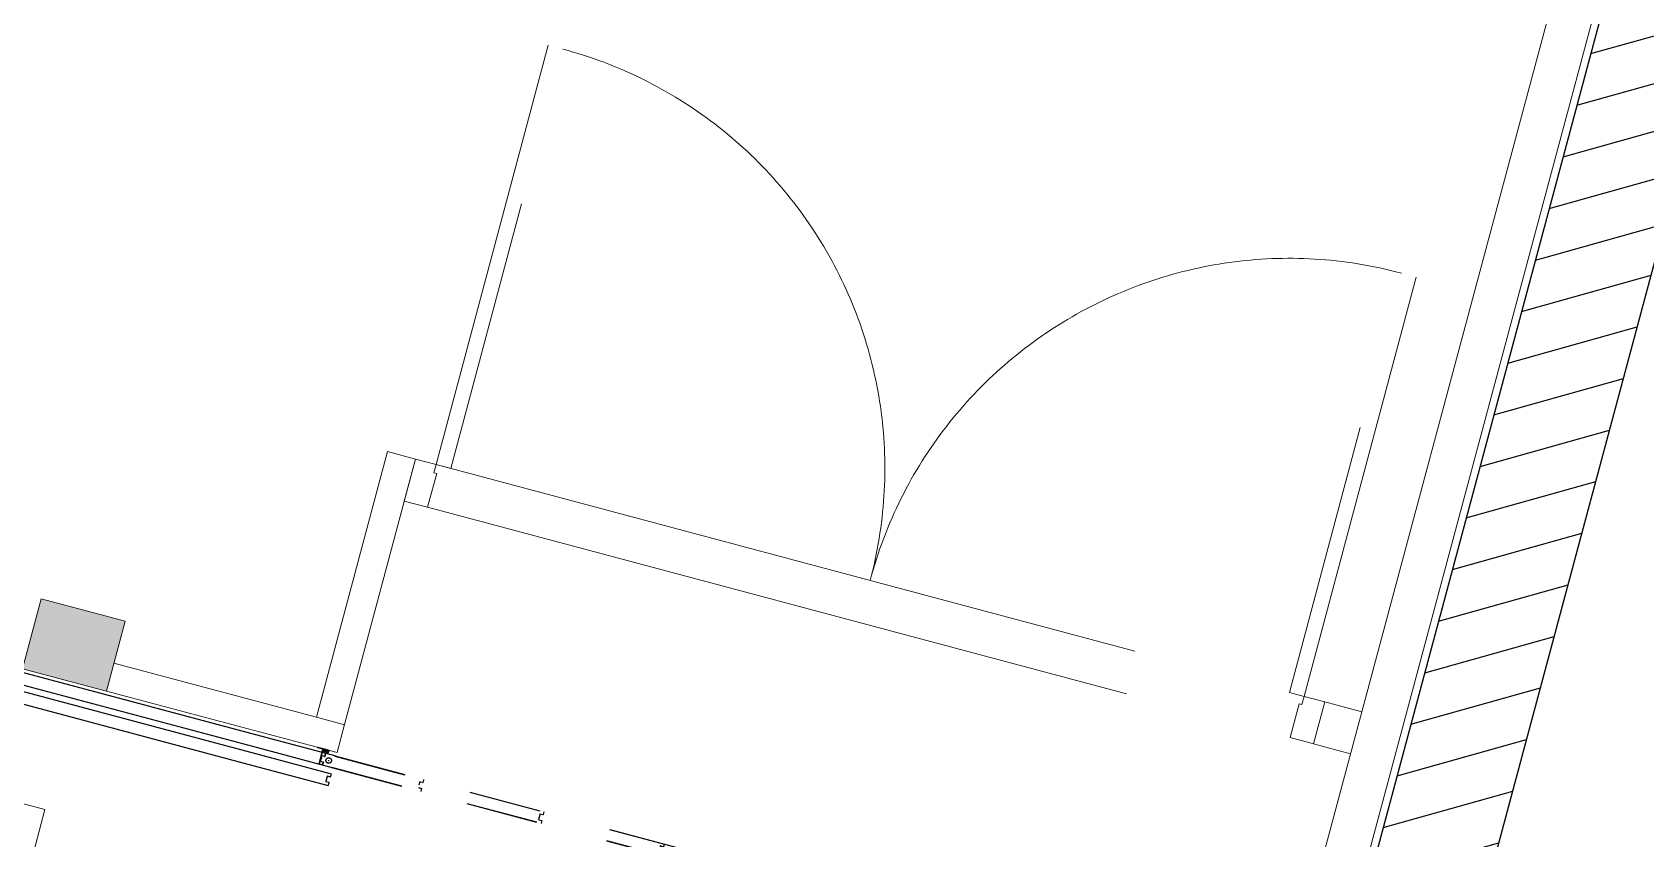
# Model space of a CAD drawing. Header units: centimetres. Extents: x 139057 to 200038, y 34824 to 80516.
# Drawn here: x 170854 to 171970, y 72076 to 72633 of the extents above; entities that cross this region are included whole.
import ezdxf

# ---------------------------------------------------------------- set-up
doc = ezdxf.new("R2010")
doc.units = ezdxf.units.CM
doc.header["$LTSCALE"] = 100
doc.linetypes.add('HIDDEN', pattern=[0.5, 0.25, -0.25])
doc.layers.get('0').update_dxf_attribs({"lineweight": 0})
for name, color, linetype, lineweight in [('410_STRUTTURE_001-AM_0', 7, 'Continuous', 0), ('430_TAVOLATI_001-AM_0', 3, 'Continuous', 0), ('441_SERRAMENTI_001-AM_0', 1, 'Continuous', 0)]:
    doc.layers.add(name, color=color, linetype=linetype, lineweight=lineweight)
doc.layers.add('A-SI-PORTONI TF', color=1, linetype='Continuous')
doc.layers.add('CR_RILIEVO PARATIA', color=5, linetype='Continuous')

# ---------------------------------------------------------------- blocks, each defined once
blk = doc.blocks.new('TF104')
h = blk.add_hatch()
h.set_pattern_fill('ANSI33', color=256, scale=4, angle=30.60900000066208, style=0)
h.set_pattern_definition([(44.99999982035908, (-12401.51342218369, -96817.27134364843), (17.96051218582625, -17.96051229845036), []), (44.99999982035908, (-12401.51342212968, -96799.31082364917), (17.96051218582625, -17.96051229845036), [12.7, -6.349999999999999])])
edge = h.paths.add_edge_path()
edge.add_ellipse((-123.4999999925494, -1.99999962747097), major_axis=(0.2485377399899772, 0.9686222156011459), ratio=0.9999999995118427, start_angle=14.390999999889289, end_angle=104.3909997483799, ccw=False)
edge.add_line((-123.4999999906868, -0.9999996274709702), (-1.999999989570753, -1.00000000997057))
edge.add_ellipse((-1.99999999627471, -2), major_axis=(-0.9686222134140634, 0.2485377394287962), ratio=0.9999999960121664, start_angle=194.3909997557785, end_angle=284.3909997207897, ccw=False)
edge.add_line((-0.9999999925494194, -2.000000007450581), (-1.000000552862133, -180.4796638643469))
edge.add_line((-1.000000553205609, -180.4796638637781), (-124.0000005534409, -180.4796634766683))
edge.add_ellipse((-124.0000005494803, -179.9796634763479), major_axis=(-0.4843111075129725, 0.1242688699211936), ratio=0.9999999900652013, start_angle=14.39099947040171, end_angle=104.39099942140041, ccw=False)
edge.add_line((-124.5000005532056, -179.9796634763479), (-124.49999999455, -1.999999621393414))
at = {"ltscale": 150}
for p, q in [((-185.2455224879086, 9848.013808444142), (-235.245522486046, 9848.013808593154)), ((-235.245522486046, 9848.013808593154), (-235.2455225624144, 9823.013808593154)), ((-235.2455225624144, 9823.013808593154), (-235.2455305084586, 7039.486448399723)), ((-235.2455225624144, 9823.013808593154), (-215.731883475557, 9823.013808541)), ((-235.2455225624144, 9823.013808593154), (-225.2455225605518, 9823.013808570802)), ((-133.362461540848, 9850.01380828023), (-235.2055725194514, 9850.013808593154)), ((-235.2055725194514, 9850.013808593154), (-235.205572526902, 9848.013808600605)), ((-134.3624615520239, 9848.01380828023), (-235.205572526902, 9848.013808600605)), ((-185.2455224879086, 9847.013808444142), (-234.2455224897712, 9847.013808593154)), ((-234.2455224897712, 9847.013808593154), (-234.2455225586891, 9824.013808593154)), ((-234.2455225586891, 9824.013808593154), (-225.2455225624144, 9824.013808563352)), ((-225.2455225605518, 9823.013808570802), (-225.2455225624144, 9824.013808563352)), ((-214.7318834718317, 9824.01380853355), (-214.7318834029138, 9845.801896698773)), ((-176.1735020559281, 9846.801896579564), (-213.7318833973259, 9846.801896683872)), ((-178.9526927303523, 9846.801896587014), (-210.952692726627, 9846.801896676421)), ((-185.2455224879086, 9848.013808444142), (-185.2455224879086, 9847.013808444142)), ((-175.1735021229833, 9824.01380840689), (-175.1735020559281, 9845.801896572113)), ((-174.1735021285713, 9823.01380840689), (-153.2455225642771, 9823.013808339834)), ((-153.2455305047333, 7039.48671040684), (-153.2455225642771, 9823.013808339834)), ((-133.3624615520239, 9847.01380828023), (-133.3624616358429, 9820.01380828023)), ((-131.3624616358429, 9820.013808272779), (-133.3624616358429, 9820.01380828023)), ((-131.3624615520239, 9848.013808272779), (-131.3624616358429, 9820.013808272779)), ((-58.24552248604596, 9848.013808041811), (-108.245522486046, 9848.013808205724)), ((-108.245522486046, 9848.013808205724), (-108.2455225642771, 9823.013808198273)), ((-108.2455225642771, 9823.013808198273), (-108.2455305028707, 7039.486854195595)), ((-108.2455225642771, 9823.013808198273), (-88.73188347369432, 9823.013808138669)), ((-108.2455225642771, 9823.013808198273), (-98.24552256055176, 9823.01380816847)), ((-108.2055725231767, 9850.013808205724), (-108.205572526902, 9848.013808198273)), ((-6.362461542710662, 9850.013807877898), (-108.2055725231767, 9850.013808205724)), ((-7.362461550161242, 9848.013807885349), (-108.205572526902, 9848.013808198273)), ((-58.24552248418331, 9847.013808041811), (-107.2455224879086, 9847.013808190823)), ((-107.2455224879086, 9847.013808190823), (-107.2455225586891, 9824.013808190823)), ((-107.2455225586891, 9824.013808190823), (-98.24552256055176, 9824.01380816847)), ((-98.24552256055176, 9823.01380816847), (-98.24552256055176, 9824.01380816847)), ((-87.73188346996903, 9824.013808131218), (-87.73188340291381, 9845.801896296442)), ((-49.17350205406547, 9846.801896177232), (-86.73188340291381, 9846.801896296442)), ((-51.95269272848964, 9846.801896184683), (-83.95269272848964, 9846.80189628154)), ((-58.24552248604596, 9848.013808041811), (-58.24552248418331, 9847.013808041811)), ((-48.17350212670863, 9824.013808012009), (-48.17350205779076, 9845.801896169782)), ((-47.17350212484598, 9823.013808004558), (-26.24552256241441, 9823.013807944953)), ((-26.24553050473332, 7039.487116210163), (-26.24552256241441, 9823.013807944953)), ((-6.362461553886533, 9847.013807877898), (-6.36246163956821, 9820.013807877898)), ((-4.362461633980274, 9820.013807870448), (-6.36246163956821, 9820.013807877898)), ((-4.362461550161242, 9848.013807877898), (-4.362461633980274, 9820.013807870448)), ((-235.2455305084586, 7039.486448399723), (-235.2455321978778, 6500.00480915606)), ((-153.2455321941525, 6500.00480889529), (-153.2455305047333, 7039.48671040684)), ((-108.2455305028707, 7039.486854195595), (-108.2455321978778, 6500.004808753729)), ((-26.24553219601512, 6500.004808492959), (-26.24553050473332, 7039.487116210163)), ((-235.2455321978778, 6500.00480915606), (-215.7318931054324, 6500.004809089005)), ((-214.7318931054324, 6501.004809081554), (-214.7318930383772, 6522.792897246778)), ((-176.1735116858035, 6523.792897127569), (-213.7318930346519, 6523.792897246778)), ((-178.8914443347603, 6523.792897135019), (-211.0139603856951, 6523.792897239327)), ((-178.9527023602277, 6523.792897135019), (-210.9527023602277, 6523.792897231877)), ((-175.1735117584467, 6501.004808962345), (-175.1735116913915, 6522.792897120118)), ((-174.1735117584467, 6500.004808954895), (-153.2455321941525, 6500.00480889529))]:
    blk.add_line(p, q, dxfattribs=at)
for p, q in [((-57.10468677431345, 6600.371848769486), (-107.1046867724508, 6600.371848925948)), ((-107.1046867724508, 6600.371848925948), (-107.1046868544072, 6575.371848925948)), ((-107.0647368095815, 6602.371848925948), (-107.0647368170321, 6600.371848925948)), ((-57.10468677803874, 6599.371848769486), (-106.1046867780387, 6599.371848925948)), ((-106.1046867780387, 6599.371848925948), (-106.1046868506819, 6576.371848925948)), ((-88.27920676022768, 6597.371848866343), (-88.2792068310082, 6575.371848866343)), ((-87.47920676134527, 6597.571848869324), (-87.47920682840049, 6575.571848861873)), ((-74.0792067591101, 6597.57184882462), (-87.47920676134527, 6597.571848869324)), ((-73.2792067527771, 6598.37184882164), (-87.27920675650239, 6598.371848858893)), ((-74.07920676283538, 6596.17184882611), (-74.0792067591101, 6597.57184882462)), ((-74.07920676283538, 6596.17184882611), (-61.27920676395297, 6596.171848781407)), ((-74.04553189687431, 6595.360708206892), (-74.04553189314902, 6596.760708212852)), ((-73.95109423995018, 6595.37184882164), (-61.15109423734248, 6595.371848784387)), ((-73.27920675650239, 6597.77184882015), (-73.2792067527771, 6598.37184882164)), ((-73.27920675650239, 6597.77184882015), (-73.27920676395297, 6596.97184882313)), ((-61.27920676022768, 6596.971848785877), (-73.27920676395297, 6596.97184882313)), ((-73.27920676395297, 6596.17184881866), (-61.27920676395297, 6596.171848781407)), ((-73.27920676767826, 6595.37184882164), (-60.4792067669332, 6595.371848776937)), ((-60.4792067669332, 6595.371848776937), (-73.27920676767826, 6595.37184882164)), ((-73.2455318942666, 6596.17184882611), (-73.24553189054132, 6596.77184882015)), ((-73.2455318942666, 6596.17184882611), (-73.2455318942666, 6595.371848814189)), ((-61.27920675650239, 6597.571848779917), (-47.27920675836504, 6597.571848735213)), ((-61.27920676022768, 6596.971848785877), (-61.27920675650239, 6597.571848779917)), ((-61.27920676022768, 6596.971848785877), (-61.27920676395297, 6596.171848781407)), ((-61.27920676022768, 6596.971848785877), (-61.27920676395297, 6596.171848781407)), ((-61.2455318979919, 6595.371848784387), (-61.24553189426661, 6595.971848778427)), ((-60.47920676320791, 6596.771848782897), (-47.07920676097274, 6596.771848738194)), ((-60.4792067669332, 6595.371848776937), (-60.47920676320791, 6596.771848782897)), ((-47.07920676097274, 6596.771848738194), (-47.07920683175325, 6574.771848738194)), ((-46.27920676209033, 6596.571848735213), (-46.27920683287084, 6574.571848735213)), ((-88.2792068310082, 6575.371848866343), (-107.4792068284005, 6575.371848925948)), ((-88.47920683026314, 6574.571848861873), (-107.2792068310082, 6574.571848928928)), ((-107.1046868544072, 6575.371848925948), (-97.10468685440719, 6575.371848896146)), ((-106.1046868506819, 6576.371848925948), (-97.10468685440719, 6576.371848896146)), ((-97.10468685440719, 6575.371848896146), (-97.10468685440719, 6576.371848896146)), ((-46.27920683287084, 6574.571848735213), (-27.07920682989061, 6574.571848675609)), ((-46.07920682989061, 6573.771848730743), (-27.27920683473349, 6573.771848678589)), ((-88.21186114102602, 5033.810222581029), (-88.21186121180654, 5012.010222584009)), ((-47.27921087667346, 5034.810222446918), (-87.21186113916337, 5034.810222573578)), ((-46.27921087853611, 5033.810222454369), (-46.27921094931662, 5012.010222449899)), ((-89.21186121553183, 5011.010222584009), (-107.4455360826105, 5011.010222643614)), ((-45.27921095117927, 5011.010222442448), (-27.04553608223796, 5011.010222390294)), ((-89.21186390891671, 4151.010222584009), (-107.4455387759954, 4151.010222643614)), ((-88.21186384186149, 4173.810222581029), (-88.21186390891671, 4152.010222576559)), ((-47.27921357750893, 4174.810222454369), (-87.21186383627355, 4174.810222573578)), ((-46.27921357564628, 4173.810222446918), (-46.27921364270151, 4152.010222449899)), ((-45.27921365201473, 4151.010222449899), (-27.04553878121078, 4151.010222390294)), ((-0.999999986961484, -7.450580596923828e-09), (-124.4999999869615, 3.799796104431152e-07)), ((-124.4999999869615, 3.799796104431152e-07), (-120.4999999869615, 3.650784492492676e-07)), ((-264.8962900545448, -38.15133758634329), (-264.896290499717, -179.4796630367637)), ((-263.8962900508195, -37.15133758634329), (-241.7962900530547, -37.15133765339851)), ((-263.8962900582701, -38.65133758634329), (-263.8962904959917, -178.9796630442142)), ((-263.8719722945243, -39.73150645941496), (-263.8719723429531, -55.23150645941496)), ((-262.3719723429531, -55.23150646686554), (-263.8719723429531, -55.23150645941496)), ((-263.3962900526822, -38.15133758634329), (-241.7962900530547, -38.15133765339851)), ((-241.2719722893089, -38.23150652647018), (-262.371972290799, -38.23150645941496)), ((-262.371972296387, -40.73150645941496), (-262.3719723429531, -55.23150646686554)), ((-242.2719722930342, -39.73150652647018), (-261.3719722945243, -39.73150646686554)), ((-257.8962900526822, -37.15133760124445), (-257.8962900526822, -38.15133760869503)), ((-254.3719722889364, -38.23150648921728), (-254.371972296387, -39.7315064817667)), ((-251.371972290799, -38.23150649666786), (-251.3719722982496, -39.73150649666786)), ((-245.8962900489569, -37.15133764594793), (-245.8962900564075, -38.15133764594793)), ((-241.7962900530547, -37.15133765339851), (-241.7962900530547, -38.15133765339851)), ((-241.2719722967595, -40.73150652647018), (-241.2719724159688, -77.7659420967102)), ((-240.8290406987071, -79.76007734239101), (-128.8744846377522, -79.7600776925683)), ((-240.8290406987071, -79.76007734239101), (-240.8290407061577, -81.76007734239101)), ((-240.8290407061577, -81.76007734239101), (-129.874484648928, -81.76007768511772)), ((-239.7719722930342, -39.73150653392076), (-239.7719724122435, -77.2659420967102)), ((-239.2719724196941, -79.7659420967102), (-212.2719724215567, -79.76594218611717)), ((-238.7719724103808, -78.2659420967102), (-212.7719724178314, -78.26594217866659)), ((-211.7719724141061, -77.26594218611717), (-211.7476187422872, -53.92030716687441)), ((-210.2719724141061, -77.76594218611717), (-210.2476187422872, -54.42030717432499)), ((-177.6251026839018, -51.92030727863312), (-209.7476187311113, -51.92030717432499)), ((-177.6863607093692, -51.92030727863312), (-209.6863607093692, -51.92030717432499)), ((-178.1251026876271, -53.42030727118254), (-209.2476187385619, -53.42030717432499)), ((-177.2165203075856, -77.7659422904253), (-177.1251026913524, -54.42030727863312)), ((-175.7165203038603, -77.2659422904253), (-175.6251026876271, -53.9203072860837)), ((-148.2165203113109, -79.76594237983227), (-175.2165203113109, -79.76594229787588)), ((-148.7165203094482, -78.26594237983227), (-174.7165203038603, -78.26594230532646)), ((-147.716520184651, -39.73150682449341), (-147.716520305723, -77.26594237983227)), ((-146.216520184651, -38.23150682449341), (-129.3744845092297, -38.23150688409805)), ((-146.216520190239, -40.73150682449341), (-146.216520305723, -77.76594238728285)), ((-145.2165201883763, -39.73150682449341), (-128.374484512955, -39.73150688409805)), ((-128.874484648928, -82.7600776925683), (-128.8744849450886, -175.7884031459689)), ((-126.8744844328612, -13.0315068885684), (-128.3744844328612, -13.03150688111782)), ((-128.3744845055044, -37.23150688409805), (-128.3744844328612, -13.03150688111782)), ((-126.8744844440371, -17.03150689601898), (-128.3744844458997, -17.03150688111782)), ((-126.8744844999164, -34.73150689154863), (-128.3744844999164, -34.73150688409805)), ((-126.8744845148176, -38.23150688409805), (-126.8744844328612, -13.0315068885684)), ((-126.8744846470654, -81.76007770746946), (-126.8744849450886, -176.7884031534195)), ((-125.5000000521541, -19.99999961256981), (-125.4999999888241, -0.9999996200203896)), ((-125.4999999888241, -0.9999996200203896), (-125.5000005569309, -180.9796634763479)), ((-124.4999999944121, -1.99999962002039), (-124.5000005532056, -179.9796634763479)), ((-1.999999990686774, -1.000000007450581), (-123.4999999906868, -0.9999996274709702)), ((-1.000000553205609, -180.4796638637781), (-0.9999999925494194, -2.000000007450581)), ((-4.74974513053894e-07, -155.0000000149012), (9.313225746154785e-09, -1.000000007450581)), ((-263.8962905034423, -180.4796630367637), (-128.8417344465852, -180.4796634614468)), ((-263.396290499717, -179.4796630442142), (-128.8417344428599, -179.4796634614468)), ((-147.4542548265308, -179.4796634018421), (-147.4542548302561, -180.4796634018421)), ((-129.874484943226, -176.7884031459689), (-146.8290410023183, -176.7884030938148)), ((-146.8290410079062, -178.7884030863643), (-146.8290410023183, -176.7884030938148)), ((-128.8744849506766, -178.7884031459689), (-146.8290410079062, -178.7884030863643)), ((-143.9870053362101, -178.7884031012654), (-143.9870053324848, -176.7884031012654)), ((-140.9870053343475, -178.7884031161666), (-140.9870053287596, -176.7884031161666)), ((-137.4542548283935, -179.4796634316444), (-137.4542548321187, -180.479663439095)), ((-126.8744847532362, -115.7600777000189), (-128.8744847550988, -115.7600776925683)), ((-126.8744848072529, -133.7600777000189), (-128.8744848109782, -133.7600776925683)), ((-128.8417344428599, -179.4796634614468), (-128.8417344465852, -180.4796634614468)), ((-125.0000005569309, -181.4796634763479), (-5.587935447692871e-07, -181.4796638637781)), ((-124.0000005532056, -180.4796634763479), (-1.000000553205609, -180.4796638637781))]:
    blk.add_line(p, q)
at = {"ltscale": 10}
for p, q in [((-5.2216258328408, 6602.371848605573), (-107.0647368095815, 6602.371848925948)), ((-6.221625840291381, 6600.371848613024), (-107.0647368170321, 6600.371848925948)), ((-17.32915693148971, 6561.660025447607), (-17.32915683090687, 6592.0282946527)), ((-15.3291568364948, 6592.02829464525), (-17.32915683090687, 6592.0282946527)), ((-15.32915692776442, 6562.660025440156), (-15.3291568364948, 6592.02829464525)), ((-5.221625844016671, 6599.371848613024), (-5.221625927835703, 6572.371848605573)), ((-3.221625840291381, 6600.371848605573), (-3.221625935286283, 6570.028294607997)), ((-1.999980974942446, 6562.660025395453), (-1.999980738386512, 6639.238245591521)), ((1.926533877849579e-05, 6639.238245584071), (-1.999980738386512, 6639.238245591521)), ((1.902133226394653e-05, 6561.660025388002), (1.926533877849579e-05, 6639.238245584071)), ((1.902133226394653e-05, 6561.660025388002), (1.92597508430481e-05, 6637.660025388002)), ((-1.999980984255672, 6559.660025395453), (-15.329156935215, 6559.660025440156)), ((-2.999980978667736, 6561.660025402904), (-14.32915693335235, 6561.660025440156)), ((-3.221625935286283, 6570.028294607997), (-5.221625935286283, 6570.028294615448))]:
    blk.add_line(p, q, dxfattribs=at)
at = {"linetype": 'HIDDEN', "ltscale": 20}
for p, q in [((-108.2455321662128, 6510.091264747083), (-108.2455344107002, 5543.296835042536)), ((-107.4455321636051, 6510.291264742613), (-107.4455344136804, 5543.496835038066)), ((-70.452702306211, 6541.698105275631), (-65.452702306211, 6541.698105253279)), ((-67.95270229689777, 6544.19810526073), (-67.95270230993629, 6539.19810526073)), ((-27.04553216509521, 6509.491264492273), (-27.04553441517055, 5542.696834787726)), ((-26.2455321662128, 6509.291264489293), (-26.24553441628814, 5542.496834784746)), ((-108.2455344107002, 5543.296835042536), (-108.2455415911973, 3254.30240534991)), ((-107.4455344136804, 5543.496835038066), (-107.4455415923148, 3254.10240534693)), ((-27.04553441517055, 5542.696834787726), (-27.04554159380496, 3253.302405096591)), ((-26.24553441628814, 5542.496834784746), (-26.2455415930599, 3253.50240509212)), ((-185.0819977540523, 3350.495416343212), (-235.0819977559149, 3350.495416499674)), ((-235.0819977559149, 3350.495416499674), (-235.0819978360087, 3325.495416507125)), ((-131.3525997269899, 3352.495416179299), (-235.042047791183, 3352.495416507125)), ((-235.042047791183, 3352.495416507125), (-235.0420477949083, 3350.495416499674)), ((-132.3525997288525, 3350.495416179299), (-235.0420477949083, 3350.495416499674)), ((-185.0819977577776, 3349.495416343212), (-234.0819977559149, 3349.495416492224)), ((-234.0819977559149, 3349.495416492224), (-234.081997834146, 3326.495416499674)), ((-214.0837538987398, 3347.495416432619), (-214.0837539695203, 3325.495416432619)), ((-213.2837539035827, 3347.695416435599), (-213.2837539706379, 3325.695416435599)), ((-200.8837538994849, 3347.695416390896), (-213.2837539035827, 3347.695416435599)), ((-200.0837539006025, 3348.495416387916), (-213.0837538987398, 3348.495416432619)), ((-200.8837539013475, 3347.084275782108), (-200.8837538976222, 3348.484275788069)), ((-200.8837539050728, 3346.295416392386), (-200.8837538994849, 3347.695416390896)), ((-200.8837539013475, 3347.095416396856), (-188.0837539043278, 3347.095416352153)), ((-200.8837539050728, 3346.295416392386), (-188.0837539024651, 3346.295416355133)), ((-200.0837539006025, 3347.895416393876), (-200.0837539006025, 3348.495416387916)), ((-200.0837539006025, 3347.895416393876), (-200.0837539043278, 3347.095416389406)), ((-200.0837539024651, 3347.084275782108), (-200.0837539061904, 3346.284275785089)), ((-200.083753908053, 3346.295416392386), (-188.0837539024651, 3346.295416355133)), ((-200.083753908053, 3346.295416392386), (-200.0837539061904, 3345.495416387916)), ((-187.2837539054453, 3346.284275740385), (-200.0837539061904, 3346.284275785089)), ((-188.0837539043278, 3347.095416352153), (-188.0837539006025, 3347.695416353643)), ((-188.0837539006025, 3347.695416353643), (-175.0837539006025, 3347.69541631639)), ((-188.0837539043278, 3347.095416352153), (-188.0837539024651, 3346.295416355133)), ((-188.0837539043278, 3347.095416352153), (-188.0837539024651, 3346.295416355133)), ((-187.2837539054453, 3346.284275740385), (-187.2837539035827, 3347.684275738895)), ((-187.2837539091706, 3345.495416350663), (-187.2837539054453, 3346.895416356623)), ((-187.2837539054453, 3346.895416356623), (-174.8837539032102, 3346.89541631192)), ((-185.0819977540523, 3350.495416343212), (-185.0819977577776, 3349.495416343212)), ((-174.8837539032102, 3346.89541631192), (-174.8837539739907, 3324.89541631192)), ((-174.0837539006025, 3346.695416308939), (-174.083753971383, 3324.695416308939)), ((-131.2244872059673, 3349.495416171849), (-131.2244872897863, 3322.495416179299)), ((-129.2244872003794, 3350.495416164398), (-129.2244872879237, 3322.495416164398)), ((-235.0837539732456, 3324.495416499674), (-235.2118689697236, 2288.701007753611)), ((-235.0819978360087, 3325.495416507125), (-225.0819978360087, 3325.495416469872)), ((-234.2837539743632, 3324.695416502655), (-234.4118689671159, 2288.90100774914)), ((-214.2837539706379, 3324.695416435599), (-234.2837539743632, 3324.695416502655)), ((-214.0837539695203, 3325.495416432619), (-234.0837539695203, 3325.495416492224)), ((-234.081997834146, 3326.495416499674), (-225.0819978304207, 3326.495416469872)), ((-225.0819978360087, 3325.495416469872), (-225.0819978304207, 3326.495416469872)), ((-187.2837539091706, 3345.495416350663), (-200.0837539061904, 3345.495416387916)), ((-174.083753971383, 3324.695416308939), (-154.0837539751083, 3324.695416249335)), ((-173.883753977716, 3323.89541631192), (-153.8837539758533, 3323.895416252315)), ((-153.8837539758533, 3323.895416252315), (-154.0118689723313, 2288.101007498801)), ((-153.0837539732456, 3323.695416241884), (-153.2118689715862, 2287.901007495821)), ((-142.1145820077509, 3344.416480928659), (-142.1145822945982, 3252.502405457199)), ((-142.1145820077509, 3344.416480928659), (-140.1145820077509, 3344.416480928659)), ((-140.1145820077509, 3344.416480928659), (-140.1145822964609, 3253.502405449748)), ((-140.1145823020488, 3250.502405449748), (-25.10469649918377, 3250.50240509212)), ((-139.1145822945982, 3252.502405442297), (-25.10469649359584, 3252.50240509212)), ((-129.2244872879237, 3322.495416164398), (-131.2244872897863, 3322.495416179299)), ((-125.4999999888241, -0.9999996200203896), (-125.499990593642, 3245.659875974059)), ((-125.499990593642, 3245.659875974059), (9.410083293914795e-06, 3245.659875579178)), ((-88.24554159492254, 3254.102405287325), (-107.4455415923148, 3254.10240534693)), ((-88.44554159604013, 3253.302405290306), (-107.2455415949225, 3253.30240534991)), ((-88.24554152414203, 3276.102405287325), (-88.24554159492254, 3254.102405287325)), ((-87.44554152153432, 3276.302405282855), (-87.44554159231484, 3254.302405282855)), ((-74.04554151929915, 3276.302405238152), (-87.44554152153432, 3276.302405282855)), ((-73.24554152041674, 3277.102405242622), (-87.24554152041674, 3277.102405279875)), ((-74.04554152674973, 3274.902405247092), (-74.04554151929915, 3276.302405238152)), ((-74.04554152674973, 3274.902405247092), (-61.24554152600467, 3274.902405202389)), ((-73.24554152041674, 3276.502405233681), (-73.24554152041674, 3277.102405242622)), ((-73.24554152041674, 3276.502405233681), (-73.24554152414203, 3275.702405244112)), ((-61.24554152227938, 3275.702405199409), (-73.24554152414203, 3275.702405244112)), ((-73.24554152786732, 3274.902405239642), (-61.24554152600467, 3274.902405202389)), ((-73.24554152786732, 3274.902405239642), (-73.24554152786732, 3274.102405235171)), ((-60.44554153084755, 3274.102405197918), (-73.24554152786732, 3274.102405235171)), ((-61.24554152227938, 3276.302405200899), (-47.24554152227938, 3276.302405156195)), ((-61.24554152227938, 3275.702405199409), (-61.24554152227938, 3276.302405200899)), ((-61.24554152227938, 3275.702405199409), (-61.24554152600467, 3274.902405202389)), ((-61.24554152227938, 3275.702405199409), (-61.24554152600467, 3274.902405202389)), ((-60.44554152339697, 3275.502405196428), (-47.04554152488708, 3275.502405159175)), ((-60.44554153084755, 3274.102405197918), (-60.44554152339697, 3275.502405196428)), ((-47.04554152488708, 3275.502405159175), (-47.04554159194231, 3253.502405151725)), ((-46.24554152600467, 3275.302405156195), (-46.2455415930599, 3253.302405156195)), ((-46.2455415930599, 3253.302405156195), (-27.04554159380496, 3253.302405096591)), ((-46.04554159380496, 3252.502405159175), (-27.24554159492254, 3252.50240509212)), ((-25.10469649918377, 3250.50240509212), (-25.10469649359584, 3252.50240509212)), ((9.313225746154785e-09, -1.000000007450581), (9.410083293914795e-06, 3245.659875579178)), ((-216.1234295256436, 2624.000000670552), (-234.3571043945849, 2624.000000722706)), ((-215.1234294548631, 2646.800000667572), (-215.1234295256436, 2625.000000670552)), ((-174.1907791905105, 2647.800000540912), (-214.1234294530004, 2647.800000667572)), ((-173.1907791942358, 2646.800000533462), (-173.190779261291, 2625.000000528991)), ((-172.1907792650163, 2624.000000528991), (-153.9571043942124, 2624.000000476837)), ((-235.2118689697236, 2288.701007753611), (-235.2118763606995, -69.29342193901539)), ((-234.4118689671159, 2288.90100774914), (-234.4118763618171, -69.4934219494462)), ((-154.0118689723313, 2288.101007498801), (-154.0118763614446, -70.29342219978571)), ((-153.2118689715862, 2287.901007495821), (-153.2118763625622, -70.09342219680548)), ((-215.1781956721097, 1786.800000667572), (-215.1781957391649, 1765.000000670552)), ((-174.2455454040319, 1787.800000533462), (-214.1781956702471, 1787.800000660121)), ((-173.2455454114825, 1786.800000533462), (-173.2455454785377, 1765.000000536442)), ((-216.1781957428902, 1764.000000670552), (-234.4118706118315, 1764.000000722706)), ((-172.2455454785377, 1764.000000528991), (-154.0118706095964, 1764.000000469387)), ((-216.1781984400004, 904.0000006705523), (-234.4118733089417, 904.0000007227063)), ((-215.1781983692199, 926.800000667572), (-215.1781984362751, 905.0000006631017)), ((-174.245548101142, 927.8000005334616), (-214.178198363632, 927.8000006601214)), ((-173.2455481048673, 926.8000005334616), (-173.2455481756479, 905.0000005364418)), ((-172.2455481793731, 904.0000005364418), (-154.0118733104318, 904.0000004768372))]:
    blk.add_line(p, q, dxfattribs=at)
at = {"linetype": 'HIDDEN'}
for p, q in [((-89.21185851842165, 5871.010222584009), (-107.4455333855003, 5871.010222643614)), ((-88.21185844950378, 5893.810222581029), (-88.21185851469636, 5872.010222584009)), ((-47.27920817956328, 5894.810222454369), (-87.21185844577849, 5894.810222581029)), ((-46.27920818328857, 5893.810222454369), (-46.27920824848115, 5872.010222449899)), ((-45.27920825406909, 5871.010222449899), (-27.04553338512778, 5871.010222390294)), ((-215.2118763606995, -69.49342200905085), (-234.4118763618171, -69.4934219494462)), ((-215.4118763636798, -70.29342200607061), (-234.2118763625622, -70.29342194646597)), ((-215.2118762936443, -47.49342200160027), (-215.2118763606995, -69.49342200905085)), ((-214.4118762928993, -47.29342200607061), (-214.4118763580918, -69.2934220135212)), ((-201.0118762906641, -47.2934220507741), (-214.4118762928993, -47.29342200607061)), ((-200.211876289919, -46.49342205375433), (-214.2118762880564, -46.49342201650143)), ((-201.0118762943894, -48.69342204928398), (-201.0118762906641, -47.2934220507741)), ((-201.0118762943894, -48.69342204928398), (-188.211876295507, -48.69342208653688)), ((-200.2118762936443, -47.09342205524445), (-200.211876289919, -46.49342205375433)), ((-200.2118762936443, -47.09342205524445), (-200.2118762973696, -47.89342205226421)), ((-188.2118762936443, -47.89342208951712), (-200.2118762973696, -47.89342205226421)), ((-200.211876295507, -48.69342205673456), (-188.211876295507, -48.69342208653688)), ((-200.211876295507, -48.69342205673456), (-200.2118762992322, -49.49342205375433)), ((-187.4118762966245, -49.49342209845781), (-200.2118762992322, -49.49342205375433)), ((-188.211876289919, -47.29342209547758), (-174.211876289919, -47.29342214018106)), ((-188.2118762936443, -47.89342208951712), (-188.211876289919, -47.29342209547758)), ((-188.2118762936443, -47.89342208951712), (-188.211876295507, -48.69342208653688)), ((-188.2118762936443, -47.89342208951712), (-188.211876295507, -48.69342208653688)), ((-187.4118762947619, -48.09342209249735), (-174.0118762906641, -48.09342213720083)), ((-187.4118762966245, -49.49342209845781), (-187.4118762947619, -48.09342209249735)), ((-174.0118762906641, -48.09342213720083), (-174.0118763614446, -70.09342212975025)), ((-173.2118762936443, -48.29342214018106), (-173.2118763644248, -70.29342213273048)), ((-173.2118763644248, -70.29342213273048), (-154.0118763614446, -70.29342219978571)), ((-173.0118763670325, -71.09342213720083), (-154.2118763681501, -71.09342219680548))]:
    blk.add_line(p, q, dxfattribs=at)
at = {"ltscale": 150}
for points in [[(-133.3624616358429, 9820.01380828023), (-133.3624615687877, 9842.01380828023), (-136.3624615687877, 9842.01380828768), (-136.3624616358429, 9820.01380828768)], [(-6.36246163956821, 9820.013807877898), (-6.362461568787694, 9842.013807885349), (-9.362461566925049, 9842.013807885349), (-9.36246163584292, 9820.0138078928)]]:
    blk.add_lwpolyline(points, close=True, dxfattribs=at)
at = {"ltscale": 10}
for points in [[(-15.32915690355003, 6570.02829464525), (-15.3291568364948, 6592.02829464525), (-12.32915683276951, 6592.028294637799), (-12.32915690355003, 6570.028294637799)], [(-5.221625935286283, 6570.028294615448), (-5.221625864505768, 6592.028294607997), (-8.221625868231058, 6592.028294630349), (-8.221625933423638, 6570.028294622898)]]:
    blk.add_lwpolyline(points, close=True, dxfattribs=at)
at = {"linetype": 'HIDDEN', "ltscale": 20}
for points in [[(-140.1145820766687, 3322.41648093611), (-140.1145820077509, 3344.416480928659), (-137.1145820077509, 3344.416480921209), (-137.1145820748061, 3322.416480913758)], [(-131.2244872897863, 3322.495416179299), (-131.2244872208685, 3344.495416171849), (-134.2244872190058, 3344.495416179299), (-134.2244872897863, 3322.49541618675)]]:
    blk.add_lwpolyline(points, close=True, dxfattribs=at)
at = {"ltscale": 30}
blk.add_lwpolyline([(-224.8744753953069, -99.99904686957598), (-159.6726491060108, -99.99904707819223), (-159.6726493015885, -162.271468937397), (-224.87447559461, -162.2714687362313)], close=True, dxfattribs=at)
at = {"linetype": 'HIDDEN', "ltscale": 20}
blk.add_circle((-67.95270230434835, 6541.69810526073), 19, dxfattribs=at)
at = {"ltscale": 150}
for centre, radius, start, end in [((-215.731883469969, 9824.01380853355), 0.9999999999999999, 269.9999998932783, 359.9999995731132), ((-213.7318834047765, 9845.801896691322), 0.9999999999999999, 89.9999998932783, 179.9999995731132), ((-176.1735020559281, 9845.801896572113), 0.9999999999999999, 359.9999995731132, 89.9999998932783), ((-174.1735021285713, 9824.01380840689), 0.9999999999999999, 179.9999995731132, 269.9999998932783), ((-134.3624615520239, 9847.01380828023), 0.9999999999999999, 359.9999995731132, 89.9999998932783), ((-133.3624615482986, 9848.01380828023), 2, 359.9999995731132, 89.9999998932783), ((-88.73188347369432, 9824.01380814612), 0.9999999999999999, 269.9999998932783, 359.9999995731132), ((-86.73188340105116, 9845.801896288991), 0.9999999999999999, 89.9999998932783, 179.9999995731132), ((-49.17350205779076, 9845.801896169782), 0.9999999999999999, 359.9999995731132, 89.9999998932783), ((-47.17350212670863, 9824.013808012009), 0.9999999999999999, 179.9999995731132, 269.9999998932783), ((-7.362461553886533, 9847.013807885349), 0.9999999999999999, 359.9999995731132, 89.9999998932783), ((-6.362461546435952, 9848.013807877898), 2, 359.9999995731132, 89.9999998932783), ((-215.7318931054324, 6501.004809096456), 0.9999999999999999, 269.9999998932783, 359.9999995731132), ((-213.7318930346519, 6522.792897239327), 0.9999999999999999, 89.9999998932783, 179.9999995731132), ((-176.1735116895288, 6522.792897120118), 0.9999999999999999, 359.9999995731132, 89.9999998932783), ((-174.1735117584467, 6501.004808962345), 0.9999999999999999, 179.9999995731132, 269.9999998932783)]:
    blk.add_arc(centre, radius, start, end, dxfattribs=at)
for centre, radius, start, end in [((-87.27920676022768, 6597.371848866343), 0.9999999999999999, 89.9999998932783, 179.9999995731132), ((-47.27920676209033, 6596.571848742664), 0.9999999999999999, 359.9999995731132, 89.9999998932783), ((-107.2792068272829, 6575.571848928928), 0.9999999999999999, 179.9999995731132, 269.9999998932783), ((-88.47920682653785, 6575.571848869324), 0.9999999999999999, 269.9999998932783, 359.9999995731132), ((-46.07920683175325, 6574.771848738194), 0.9999999999999999, 179.9999995731132, 269.9999998932783), ((-27.2792068310082, 6574.771848678589), 0.9999999999999999, 269.9999998932783, 359.9999995731132), ((-87.21186114661396, 5033.810222581029), 0.9999999999999999, 89.9999998932783, 179.9999995731132), ((-47.27921088039875, 5033.810222454369), 0.9999999999999999, 359.9999995731132, 89.9999998932783), ((-107.4455360863358, 5010.010222643614), 1.000000000023283, 89.9999998932783, 143.1301022474343), ((-89.21186121180654, 5012.01022259146), 0.9999999999999999, 269.9999998932783, 359.9999995731132), ((-45.27921094745398, 5012.010222449899), 0.9999999999999999, 179.9999995731132, 269.9999998932783), ((-27.04553608596325, 5010.010222390294), 1.000000000023283, 36.86989725097371, 89.9999998932783), ((-107.445538783446, 4150.010222643614), 1.000000000023283, 89.9999998932783, 143.1301022474343), ((-89.21186390891671, 4152.010222584009), 0.9999999999999999, 269.9999998932783, 359.9999995731132), ((-87.2118638381362, 4173.810222581029), 0.9999999999999999, 89.9999998932783, 179.9999995731132), ((-47.27921357564628, 4173.810222454369), 0.9999999999999999, 359.9999995731132, 89.9999998932783), ((-45.27921364456415, 4152.010222449899), 0.9999999999999999, 179.9999995731132, 269.9999998932783), ((-27.04553878121078, 4150.010222390294), 1.000000000023283, 36.86989725097371, 89.9999998932783), ((-124.4999999944121, -0.9999996200203896), 0.9999999999999999, 89.9999998932783, 179.9999995731132), ((-263.8962900582701, -38.15133758634329), 0.9999999999999999, 89.9999998932783, 179.9999995731132), ((-263.3962900582701, -38.65133758634329), 0.4999999999999999, 89.9999998932783, 179.9999995731132), ((-262.3719722926617, -39.73150646686554), 1.5, 89.9999998932783, 179.9999995731132), ((-261.3719722982496, -40.73150646686554), 0.9999999999999999, 89.9999998932783, 179.9999995731132), ((-242.2719723004848, -40.73150652647018), 0.9999999999999999, 359.9999995731132, 89.9999998932783), ((-241.2719722967595, -39.73150652647018), 1.5, 359.9999995731132, 89.9999998932783), ((-239.2719724159688, -77.7659420967102), 2, 179.9999995731132, 269.9999998932783), ((-238.7719724122435, -77.26594210416079), 0.9999999999999999, 179.9999995731132, 269.9999998932783), ((-234.2118763625622, -69.29342194646597), 0.9999999999999999, 179.9999995731132, 269.9999998932783), ((-212.7719724103808, -77.26594218611717), 0.9999999999999999, 269.9999998932783, 359.9999995731132), ((-212.2719724122435, -77.76594218611717), 2, 269.9999998932783, 359.9999995731132), ((-209.7476187385619, -53.92030717432499), 2, 89.9999998932783, 179.9999995731132), ((-209.2476187404245, -54.42030718177557), 0.9999999999999999, 89.9999998932783, 179.9999995731132), ((-178.1251026913524, -54.42030727863312), 0.9999999999999999, 359.9999995731132, 89.9999998932783), ((-177.6251026913524, -53.92030727863312), 2, 359.9999995731132, 89.9999998932783), ((-175.2165203038603, -77.76594230532646), 2, 179.9999995731132, 269.9999998932783), ((-174.7165203038603, -77.26594230532646), 0.9999999999999999, 179.9999995731132, 269.9999998932783), ((-173.0118763633072, -70.09342213720083), 0.9999999999999999, 179.9999995731132, 269.9999998932783), ((-148.7165203019977, -77.26594237983227), 0.9999999999999999, 269.9999998932783, 359.9999995731132), ((-148.216520305723, -77.76594238728285), 2, 269.9999998932783, 359.9999995731132), ((-146.2165201827884, -39.73150682449341), 1.5, 89.9999998932783, 179.9999995731132), ((-145.2165201883763, -40.73150683194399), 0.9999999999999999, 89.9999998932783, 179.9999995731132), ((-129.874484648928, -82.7600776925683), 0.9999999999999999, 359.9999995731132, 89.9999998932783), ((-129.3744845092297, -37.23150687664747), 0.9999999999999999, 269.9999998932783, 359.9999995731132), ((-128.8744846452028, -81.7600776925683), 2, 359.9999995731132, 89.9999998932783), ((-128.374484512955, -38.23150688409805), 1.5, 269.9999998932783, 359.9999995731132), ((-123.4999999925494, -1.99999962747097), 0.9999999999999999, 89.9999998932783, 179.9999995731132), ((-1.99999999627471, -2), 0.9999999999999999, 359.9999995731132, 89.9999998932783), ((-0.9999999925494194, -1.000000007450581), 0.9999999999999999, 359.9999995731132, 89.9999998932783), ((-263.8962904959917, -179.4796630442142), 0.9999999999999999, 179.9999995731132, 269.9999998932783), ((-263.3962904959917, -178.9796630442142), 0.4999999999999999, 179.9999995731132, 269.9999998932783), ((-129.8744849395007, -175.7884031459689), 0.9999999999999999, 269.9999998932783, 359.9999995731132), ((-128.8744849450886, -176.7884031534195), 2, 269.9999998932783, 359.9999995731132), ((-125.0000005569309, -180.9796634763479), 0.4999999999999999, 179.9999995731132, 269.9999998932783), ((-124.0000005494803, -179.9796634763479), 0.4999999999999999, 179.9999995731132, 269.9999998932783)]:
    blk.add_arc(centre, radius, start, end)
at = {"ltscale": 10}
for centre, radius, start, end in [((-6.221625844016671, 6599.371848605573), 0.9999999999999999, 359.9999995731132, 89.9999998932783), ((-5.221625840291381, 6600.371848605573), 2, 359.9999995731132, 89.9999998932783), ((-15.32915692776442, 6561.660025440156), 2, 179.9999995731132, 269.9999998932783), ((-14.32915692590177, 6562.660025432706), 0.9999999999999999, 179.9999995731132, 269.9999998932783), ((-2.999980978667736, 6562.660025402904), 0.9999999999999999, 269.9999998932783, 359.9999995731132), ((-1.999980978667736, 6561.660025395453), 2, 269.9999998932783, 359.9999995731132)]:
    blk.add_arc(centre, radius, start, end, dxfattribs=at)
at = {"linetype": 'HIDDEN'}
for centre, radius, start, end in [((-107.4455333892256, 5870.010222643614), 1.000000000023283, 89.9999998932783, 143.1301022474343), ((-89.21185851469636, 5872.010222584009), 0.9999999999999999, 269.9999998932783, 359.9999995731132), ((-87.21185844577849, 5893.810222573578), 0.9999999999999999, 89.9999998932783, 179.9999995731132), ((-47.27920818328857, 5893.810222454369), 0.9999999999999999, 359.9999995731132, 89.9999998932783), ((-45.27920825406909, 5872.010222449899), 0.9999999999999999, 179.9999995731132, 269.9999998932783), ((-27.04553339257836, 5870.010222390294), 1.000000000023283, 36.86989725097371, 89.9999998932783), ((-215.4118763599545, -69.29342200607061), 0.9999999999999999, 269.9999998932783, 359.9999995731132), ((-214.2118762917817, -47.49342200905085), 0.9999999999999999, 89.9999998932783, 179.9999995731132), ((-174.2118762973696, -48.29342213273048), 0.9999999999999999, 359.9999995731132, 89.9999998932783), ((-154.2118763644248, -70.09342219680548), 0.9999999999999999, 269.9999998932783, 359.9999995731132)]:
    blk.add_arc(centre, radius, start, end, dxfattribs=at)
at = {"linetype": 'HIDDEN', "ltscale": 20}
for centre, radius, start, end in [((-213.0837539024651, 3347.495416432619), 0.9999999999999999, 89.9999998932783, 179.9999995731132), ((-175.0837539043278, 3346.69541631639), 0.9999999999999999, 359.9999995731132, 89.9999998932783), ((-132.2244872059673, 3349.495416179299), 0.9999999999999999, 359.9999995731132, 89.9999998932783), ((-131.224487202242, 3350.495416179299), 2, 359.9999995731132, 89.9999998932783), ((-234.0837539732456, 3324.495416499674), 0.9999999999999999, 89.9999998932783, 179.9999995731132), ((-214.2837539706379, 3325.695416435599), 0.9999999999999999, 269.9999998932783, 359.9999995731132), ((-173.8837539702654, 3324.895416304469), 0.9999999999999999, 179.9999995731132, 269.9999998932783), ((-154.0837539751083, 3323.695416241884), 0.9999999999999999, 359.9999995731132, 89.9999998932783), ((-140.1145822945982, 3252.502405449748), 2, 179.9999995731132, 269.9999998932783), ((-139.1145822945982, 3253.502405449748), 0.9999999999999999, 179.9999995731132, 269.9999998932783), ((-107.2455415911973, 3254.30240534246), 0.9999999999999999, 179.9999995731132, 269.9999998932783), ((-88.44554158858955, 3254.302405282855), 0.9999999999999999, 269.9999998932783, 359.9999995731132), ((-87.24554151855409, 3276.102405279875), 0.9999999999999999, 89.9999998932783, 179.9999995731132), ((-47.24554152227938, 3275.302405156195), 0.9999999999999999, 359.9999995731132, 89.9999998932783), ((-46.04554159380496, 3253.502405159175), 0.9999999999999999, 179.9999995731132, 269.9999998932783), ((-27.24554159492254, 3253.502405099571), 0.9999999999999999, 269.9999998932783, 359.9999995731132), ((-234.3571043983102, 2623.000000722706), 1.000000000023283, 89.9999998932783, 143.1301022474343), ((-216.1234295219183, 2625.000000670552), 0.9999999999999999, 269.9999998932783, 359.9999995731132), ((-214.1234294530004, 2646.800000660121), 0.9999999999999999, 89.9999998932783, 179.9999995731132), ((-174.1907791905105, 2646.800000533462), 0.9999999999999999, 359.9999995731132, 89.9999998932783), ((-172.190779261291, 2625.000000536442), 0.9999999999999999, 179.9999995731132, 269.9999998932783), ((-153.9571043942124, 2623.000000469387), 1.000000000023283, 36.86989725097371, 89.9999998932783), ((-214.1781956739724, 1786.800000667572), 0.9999999999999999, 89.9999998932783, 179.9999995731132), ((-174.2455454114825, 1786.800000540912), 0.9999999999999999, 359.9999995731132, 89.9999998932783), ((-234.4118706155568, 1763.000000722706), 1.000000000023283, 89.9999998932783, 143.1301022474343), ((-216.1781957428902, 1765.000000670552), 0.9999999999999999, 269.9999998932783, 359.9999995731132), ((-172.2455454785377, 1765.000000528991), 0.9999999999999999, 179.9999995731132, 269.9999998932783), ((-154.011870617047, 1763.000000476837), 1.000000000023283, 36.86989725097371, 89.9999998932783), ((-234.411873312667, 903.0000007227063), 1.000000000023283, 89.9999998932783, 143.1301022474343), ((-216.1781984362751, 905.0000006705523), 0.9999999999999999, 269.9999998932783, 359.9999995731132), ((-214.1781983710825, 926.800000667572), 0.9999999999999999, 89.9999998932783, 179.9999995731132), ((-174.2455481085926, 926.8000005409122), 0.9999999999999999, 359.9999995731132, 89.9999998932783), ((-172.2455481756479, 905.0000005289912), 0.9999999999999999, 179.9999995731132, 269.9999998932783), ((-154.0118733085692, 903.0000004768372), 1.000000000023283, 36.86989725097371, 89.9999998932783)]:
    blk.add_arc(centre, radius, start, end, dxfattribs=at)

msp = doc.modelspace()

# ---------------------------------------------------------------- hatches: boundary and pattern name
at = {"layer": '410_STRUTTURE_001-AM_0'}
h = msp.add_hatch(color=256, dxfattribs=at)
h.paths.add_polyline_path([(167677.1874929989, 73039.76752557767), (167690.0855022991, 73088.07538352323), (167801.2276708545, 73058.4008588211), (167788.3296615543, 73010.09300088299)])
h.paths.add_polyline_path([(167256.6826752747, 73152.04037521196), (167269.5806330132, 73200.34816636307), (167221.2728418602, 73213.24612410528), (167208.3748841198, 73164.93833294672)])
h.paths.add_polyline_path([(167470.853032923, 72266.83409264845), (167483.7510422176, 72315.14195057166), (167594.8603470108, 72285.47620036615), (167581.9623377161, 72237.16834244294)])
h.paths.add_polyline_path([(167029.0400132375, 72384.79613405628), (167041.9379709779, 72433.10392521483), (166993.6301798249, 72446.0018829496), (166980.7322220845, 72397.69409179849)])
h.paths.add_polyline_path([(168938.1326863865, 73531.12475005699), (168951.0306441268, 73579.4325412081), (169095.9680926582, 73540.7349100129), (169083.0701349179, 73492.42711885435)])
h.paths.add_polyline_path([(169227.9935083786, 73453.73324563516), (169240.891466119, 73502.04103679371), (169385.8148395797, 73463.34716356707), (169372.9168818394, 73415.03937241597)])
h.paths.add_polyline_path([(168731.7673913172, 72758.19954962445), (168744.6653490575, 72806.507340783), (168889.6007687418, 72767.81025127483), (168876.7028110015, 72719.50246011627)])
h.paths.add_polyline_path([(169021.6261844622, 72680.80858689708), (169034.5241422026, 72729.11637805564), (169179.4475156633, 72690.422504829), (169166.549557923, 72642.11471367789)])
h.paths.add_polyline_path([(170016.7666822678, 72415.11065749986), (170029.6646400081, 72463.41844865841), (170174.5880134689, 72424.72457543922), (170161.6900557285, 72376.41678428066)])
h.paths.add_polyline_path([(170236.0319639245, 73236.34310739649), (170223.134006186, 73188.03531624538), (170368.0573796468, 73149.34144301874), (170380.9553373853, 73197.64923416985)])
h.paths.add_polyline_path([(171054.0280139433, 72966.19044362915), (171066.9260131276, 73014.49826368851), (171124.8953213325, 72999.02068492187), (171111.9973221483, 72950.71286486251)])
h.paths.add_polyline_path([(170847.6606899375, 72193.26578451855), (170860.5586892968, 72241.5736052261), (170918.5279975018, 72226.09602645946), (170905.6299981425, 72177.7882057519)])
h.paths.add_polyline_path([(167712.6206254443, 74416.72936479909), (167656.5835877067, 74431.69099577678), (167684.9400386164, 74475.87144044948), (167725.5185831847, 74465.0371559502)])
h.paths.add_polyline_path([(167514.0637739195, 74159.08566841645), (167526.9618468905, 74207.39389175338), (167575.2696380435, 74194.49593401117), (167562.3715651134, 74146.18771082324)])
h.paths.add_polyline_path([(167484.1895846861, 73919.32086175097), (167497.0875424264, 73967.62865290952), (167448.7797512735, 73980.52661065174), (167435.8817935331, 73932.21881949318)])
h.paths.add_polyline_path([(167883.5548060617, 73812.692186916), (167896.4528153619, 73861.00004485411), (168007.5949946853, 73831.3255172835), (167994.696985385, 73783.01765933794)])
h.paths.add_polyline_path([(168381.2509851462, 74507.83338283909), (168398.0183862677, 74570.63355708284), (168484.9723542841, 74547.41718740923), (168468.2049531626, 74484.61701316548)])
h.paths.add_polyline_path([(168303.1568109231, 75384.13623896403), (168316.0530570062, 75432.43749299807), (168427.1637956674, 75402.77135995937), (168414.2675495843, 75354.47010592533)])
h.paths.add_polyline_path([(168289.5548190871, 75332.91133243752), (168302.452827633, 75381.21918755186), (168413.4937240152, 75351.57170213175), (168400.5957154693, 75303.26384700996)])
h.paths.add_polyline_path([(168243.3041623669, 75345.26004476262), (168256.2021201072, 75393.56783591372), (168205.0644414673, 75407.22136058075), (168189.3769843733, 75359.64721138937)])
h.paths.add_polyline_path([(168256.9759975696, 75396.46630337996), (168269.87395531, 75444.77409453852), (168221.6895667823, 75457.63910434557), (168206.0054862971, 75410.07519512785)])
h.paths.add_polyline_path([(168193.1377161356, 74972.0725926922), (168206.0334777819, 75020.37203233106), (168317.1442163369, 74990.70589932216), (168304.2484546906, 74942.4064596833)])
h.paths.add_polyline_path([(169357.7173267404, 75102.5734383033), (169370.6152848887, 75150.88123098177), (169515.5386583476, 75112.18735776258), (169502.6407002012, 75063.8795650841)])
h.paths.add_polyline_path([(169344.0454915544, 75051.3671796934), (169356.9434488813, 75099.67496930224), (169501.866822329, 75060.98109608305), (169488.9688650022, 75012.67330647421)])
h.paths.add_polyline_path([(169144.5140105231, 74304.04537046862), (169157.4120430393, 74352.35344168705), (169302.3354165001, 74313.65956846786), (169289.4373839839, 74265.35149724943)])
h.paths.add_polyline_path([(169647.5640740698, 75025.18569338483), (169660.4620318102, 75073.49348453594), (169805.385405271, 75034.79961131675), (169792.4874475288, 74986.49182016564)])
h.paths.add_polyline_path([(169633.8922380494, 74973.9794317053), (169646.7901962033, 75022.28722441358), (169791.713569664, 74983.59335118694), (169778.8156115102, 74935.28555848611)])
h.paths.add_polyline_path([(169434.3608322205, 74226.65790409011), (169447.2587899609, 74274.96569524867), (169592.1821634216, 74236.27182202203), (169579.2842056813, 74187.96403087092)])
h.paths.add_polyline_path([(170442.3992877683, 74009.26776583654), (170429.5013300279, 73960.95997468544), (170574.4247034887, 73922.2661014588), (170587.3226612291, 73970.57389261735)])
h.paths.add_polyline_path([(170641.9306940237, 74756.5892949046), (170629.0327362852, 74708.28150375349), (170773.9561097441, 74669.5876305343), (170786.8540674845, 74717.8954216854)])
h.paths.add_polyline_path([(170655.6025292618, 74807.7955536039), (170642.706765263, 74759.49597884876), (170787.6301387107, 74720.80210563702), (170800.5259027096, 74769.1016803847)])
h.paths.add_polyline_path([(171473.5985791931, 74537.64288988126), (171486.4965783792, 74585.95070994062), (171544.4658865841, 74570.47313117397), (171531.5678873999, 74522.16531111462)])
h.paths.add_polyline_path([(171459.9267576119, 74486.43664688033), (171472.8247519793, 74534.74444889439), (171530.7940601843, 74519.26687012774), (171517.8960658169, 74470.95906811369)])
h.paths.add_polyline_path([(171260.3953377741, 73739.1151020841), (171273.2933369601, 73787.42292214347), (171331.2626451651, 73771.94534337682), (171318.364645979, 73723.63752331746)])
h.paths.add_polyline_path([(170855.1339354577, 75555.11708273155), (170842.2359777173, 75506.80929158044), (170987.1593511762, 75468.11541836125), (171000.0573089166, 75516.42320951236)])
h.paths.add_polyline_path([(171061.5012592977, 76328.0417411865), (171048.6035681, 76279.73494834614), (171193.5269415608, 76241.0410751195), (171206.4246327585, 76289.34786796731)])
h.paths.add_polyline_path([(171267.8554988919, 77100.91739411069), (171254.9706253993, 77052.65860847545), (171399.89399886, 77013.96473525626), (171412.7788723545, 77062.2235208915)])
h.paths.add_polyline_path([(171879.4973092718, 76057.88907746387), (171892.395308443, 76106.19689747108), (171950.3646164803, 76090.71931874914), (171937.4666173073, 76042.41149874193)])
h.paths.add_polyline_path([(171673.1299854392, 75284.96441900892), (171686.0279846253, 75333.27223906828), (171743.9972928303, 75317.79466029418), (171731.0992936442, 75269.48684024227)])
h.paths.add_polyline_path([(170419.06067746, 77720.90679064555), (170398.4239450755, 77643.61432480229), (170127.9003146166, 77715.84288814825), (170148.5370469993, 77793.13535399151)])
h.paths.add_polyline_path([(169557.2487329828, 75849.89496744586), (169570.1466907231, 75898.20275860441), (169715.0700641839, 75859.50888537777), (169702.1721064436, 75811.20109422666)])
h.paths.add_polyline_path([(169763.616056847, 76622.81962591571), (169776.5140145837, 76671.12741705192), (169921.4373880239, 76632.43354384018), (169908.5394302873, 76584.12575270397)])
h.paths.add_polyline_path([(169969.982311227, 77395.74456989182), (169982.8802689785, 77444.05236108763), (170127.804711877, 77405.35820233238), (170114.9067541236, 77357.05041113657)])
h.paths.add_polyline_path([(170259.8301275844, 77318.35653791738), (170272.7280853378, 77366.66432912064), (170417.6514587986, 77327.970455894), (170404.7535010452, 77279.66266469819)])
h.paths.add_polyline_path([(170053.4628037444, 76545.43187946243), (170066.3607614847, 76593.73967061353), (170211.2841349455, 76555.04579739434), (170198.3861772033, 76506.73800624323)])
h.paths.add_polyline_path([(169847.0954799043, 75772.50722100747), (169859.9934376447, 75820.81501215858), (170004.9168111054, 75782.12113893939), (169992.0188533651, 75733.81334778828)])
h.paths.add_polyline_path([(168502.6903581253, 76131.45873361242), (168515.5866042363, 76179.75998775823), (168626.6955850354, 76150.0943240614), (168613.7993389243, 76101.7930699156)])
h.paths.add_polyline_path([(168721.9549335936, 76952.68983422381), (168709.0555844778, 76904.37695817066), (168820.1620811342, 76874.71195773197), (168833.0614302481, 76923.02483377767)])
h.paths.add_polyline_path([(169259.8588502934, 77585.34426340622), (169272.7541908721, 77633.64225228292), (169330.7235409567, 77618.16470280451), (169317.8282003781, 77569.86671392781)])
h.paths.add_polyline_path([(168939.5767603392, 77670.85810601873), (168952.4747689242, 77719.16596128208), (169063.5855079727, 77689.49982813907), (169050.6874993878, 77641.19197287572)])
at = {"layer": 'CR_RILIEVO PARATIA'}
h = msp.add_hatch(dxfattribs=at)
h.set_pattern_fill('ANSI31', color=256, scale=10, angle=150.66, style=0)
h.set_pattern_definition([(195.66, (4104738.345010559, -384253.9906412198), (8.570223349120754, -30.57145354323516), [])])
h.paths.add_polyline_path([(174413.004472992, 69454.12361210746), (174443.2402533578, 69528.18978227091), (171766.4597515134, 70620.92276907129), (171661.1806600118, 71301.40414191199), (172674.5208674545, 75079.31519102467), (173430.4586989345, 79311.00612774653), (177868.9382326888, 77361.24215821338), (178171.0033412433, 77229.9755158962), (178202.8879442128, 77303.34698258502), (177900.9683086375, 77434.55040735168), (173369.5787800202, 79425.1284794302), (172596.3675311102, 75096.74207261366), (171579.5425287565, 71305.84044935716), (171694.3204094624, 70563.96274673355)])

# ---------------------------------------------------------------- linework, layer by layer
at = {"layer": '410_STRUTTURE_001-AM_0', "elevation": -3.490789228516181e-08}
msp.add_lwpolyline([(172702.5035864288, 75889.90167807949), (172562.1843522215, 75104.39954209489), (171543.8258461753, 71307.7813338281), (171662.759222115, 70539.04419417841), (171869.9581868505, 70454.45870150787), (171877.7455704758, 70483.68314180685), (171689.8117006203, 70560.40274533791), (171574.4401455304, 71306.11771857155), (172591.4829475904, 75097.83125271065), (172731.589027681, 75882.1359992267)], dxfattribs=at)
msp.add_lwpolyline([(170847.6606899375, 72193.26578451855), (170860.5586892968, 72241.5736052261), (170918.5279975018, 72226.09602645946), (170905.6299981425, 72177.7882057519)], close=True, dxfattribs=at)
at = {"layer": '430_TAVOLATI_001-AM_0', "linetype": 'HIDDEN', "ltscale": 20}
for p, q in [((171119.1849667436, 72338.1469904275, -3.490789228516012e-08), (171099.861853643, 72343.30618611885, -3.490789228516012e-08)), ((171070.1724884311, 72154.5769693048, -3.490789228516012e-08), (171119.1849667436, 72338.1469904275, -3.490789228516012e-08)), ((171747.822186981, 72170.30374802065, -3.490789228516012e-08), (171740.0834123368, 72141.3190733285, -3.490789228516012e-08)), ((171747.822186981, 72170.30374802065, -3.490789228516012e-08), (171773.3859752218, 72163.4465050639, -3.490789228516181e-08)), ((171740.0834123386, 72141.3190733285, -3.490789228516012e-08), (171765.6135344064, 72134.47086100442, -3.490789228516181e-08))]:
    msp.add_line(p, q, dxfattribs=at)
at = {"layer": '430_TAVOLATI_001-AM_0'}
for p, q in [((171050.8443336623, 72159.71728205842, -3.490789228516181e-08), (171070.1674375428, 72154.55810232622, -3.490789228516181e-08)), ((170863.0935333358, 72095.9926107691, -3.490789228516181e-08), (170692.8400756238, 71458.32987864477, -3.490789228516181e-08))]:
    msp.add_line(p, q, dxfattribs=at)
at = {"layer": '430_TAVOLATI_001-AM_0', "linetype": 'HIDDEN', "ltscale": 20, "elevation": -3.490789228516181e-08}
msp.add_lwpolyline([(171099.861853643, 72343.30618611885), (171050.8443336623, 72159.71728205842)], dxfattribs=at)
at = {"layer": '430_TAVOLATI_001-AM_0', "elevation": -3.490789228516181e-08}
for points in [[(170849.2017764269, 72192.85432044578), (170693.075757817, 72234.53924773795), (170669.8594338844, 72147.58522365404), (170863.0935333358, 72095.9926107691)], [(171050.8443336623, 72159.71728205842), (170910.7892225931, 72197.1113516481)], [(171070.1724758378, 72154.57697266502), (171065.0082543833, 72135.23498561395), (170905.6300080145, 72177.78824272168)]]:
    msp.add_lwpolyline(points, dxfattribs=at)
at = {"layer": '441_SERRAMENTI_001-AM_0', "linetype": 'HIDDEN', "lineweight": 0, "ltscale": 20}
for p, q in [((171133.4902357148, 72334.32754949642, -3.490789228516012e-08), (171729.7620851571, 72175.1257120387, -3.490789228516012e-08)), ((171127.6288775007, 72304.84161327196, -3.490789228516012e-08), (171723.9007269429, 72145.63977580679, -3.490789228516012e-08))]:
    msp.add_line(p, q, dxfattribs=at)
at = {"layer": '441_SERRAMENTI_001-AM_0', "linetype": 'HIDDEN', "lineweight": 0, "ltscale": 20, "extrusion": (0, 0, -1)}
msp.add_arc((-171143.6568299445, 72331.61311566246, 3.490789228516012e-08), 299.9999999962142, 104.9489992509556, 194.9489992509556, dxfattribs=at)
at = {"layer": '441_SERRAMENTI_001-AM_0', "linetype": 'HIDDEN', "lineweight": 0, "ltscale": 20}
msp.add_arc((171723.3503237857, 72176.83762279314, -3.490789228516012e-08), 299.999999999255, 75.05100074904442, 165.0510007490444, dxfattribs=at)
for points in [[(171210.8779821905, 72624.1742964105, -3.490789228516012e-08), (171133.4902357167, 72334.32754949642, -3.490789228516012e-08), (171143.6568299445, 72331.61311566246, -3.490789228516012e-08), (171221.0445764201, 72621.45986257655, -3.490789228516012e-08)], [(171810.9046644127, 72463.96993589563, -3.490789228516012e-08), (171733.5169180135, 72174.12318895919, -3.490789228516012e-08), (171723.3503237875, 72176.83762279314, -3.490789228516012e-08), (171800.7380701831, 72466.68436972213, -3.490789228516012e-08)]]:
    msp.add_3dface(points, dxfattribs=at)
for points, invisible_edges in [([(171111.4461920994, 72309.16231573535, -3.490789228516012e-08), (171131.9864510993, 72328.69530021561, -3.490789228516012e-08), (171119.1849667436, 72338.1469904275, -3.490789228516012e-08)], 3), ([(171119.1849667436, 72338.1469904275, -3.490789228516012e-08), (171131.9864510993, 72328.69530021561, -3.490789228516012e-08), (171133.4902357167, 72334.32754949642, -3.490789228516012e-08)], 1), ([(171131.9864510993, 72328.69530021561, -3.490789228516012e-08), (171111.4461920994, 72309.16231573535, -3.490789228516012e-08), (171127.6288775025, 72304.84161327196, -3.490789228516012e-08)], 13), ([(171131.9864510993, 72328.69530021561, -3.490789228516012e-08), (171127.6288775025, 72304.84161327196, -3.490789228516012e-08), (171133.8638675275, 72328.1940386684, -3.490789228516012e-08)], 1), ([(171747.822186981, 72170.30374802065, -3.490789228516012e-08), (171732.0131333905, 72168.49093966348, -3.490789228516012e-08), (171733.5169180097, 72174.12318894429, -3.490789228516012e-08)], 1), ([(171732.0131333905, 72168.49093966348, -3.490789228516012e-08), (171723.9007269355, 72145.63977579934, -3.490789228516012e-08), (171730.1357169623, 72168.99220120323, -3.490789228516012e-08)], 1), ([(171732.0131333905, 72168.49093966348, -3.490789228516012e-08), (171740.0834123405, 72141.3190733285, -3.490789228516012e-08), (171723.9007269355, 72145.63977579934, -3.490789228516012e-08)], 13), ([(171740.0834123405, 72141.3190733285, -3.490789228516012e-08), (171732.0131333905, 72168.49093966348, -3.490789228516012e-08), (171747.822186981, 72170.30374802065, -3.490789228516012e-08)], 3)]:
    msp.add_3dface(points, dxfattribs=dict(at, invisible_edges=invisible_edges))
at = {"layer": 'CR_RILIEVO PARATIA', "elevation": -3.490789228516181e-08}
msp.add_lwpolyline([(174413.004472992, 69454.12361210746), (174443.2402533578, 69528.18978227091), (171766.4597515134, 70620.92276907129), (171661.1806600118, 71301.40414191199), (172674.5208674545, 75079.31519102467), (173430.4586989345, 79311.00612774653), (177868.9382326888, 77361.24215821338), (178171.0033412433, 77229.9755158962), (178202.8879442128, 77303.34698258502), (177900.9683086375, 77434.55040735168), (173369.5787800202, 79425.1284794302), (172596.3675311102, 75096.74207261366), (171579.5425287565, 71305.84044935716), (171694.3204094624, 70563.96274673355)], close=True, dxfattribs=at)

# ---------------------------------------------------------------- block references
at = {"layer": 'A-SI-PORTONI TF', "xscale": 0.1, "yscale": 0.1, "zscale": 0.1, "rotation": 75.05099999933793}
msp.add_blockref('TF104', (171693.014578127, 71967.58040557218, -3.473091355573543e-08), dxfattribs=at)

doc.saveas('drawing.dxf')
